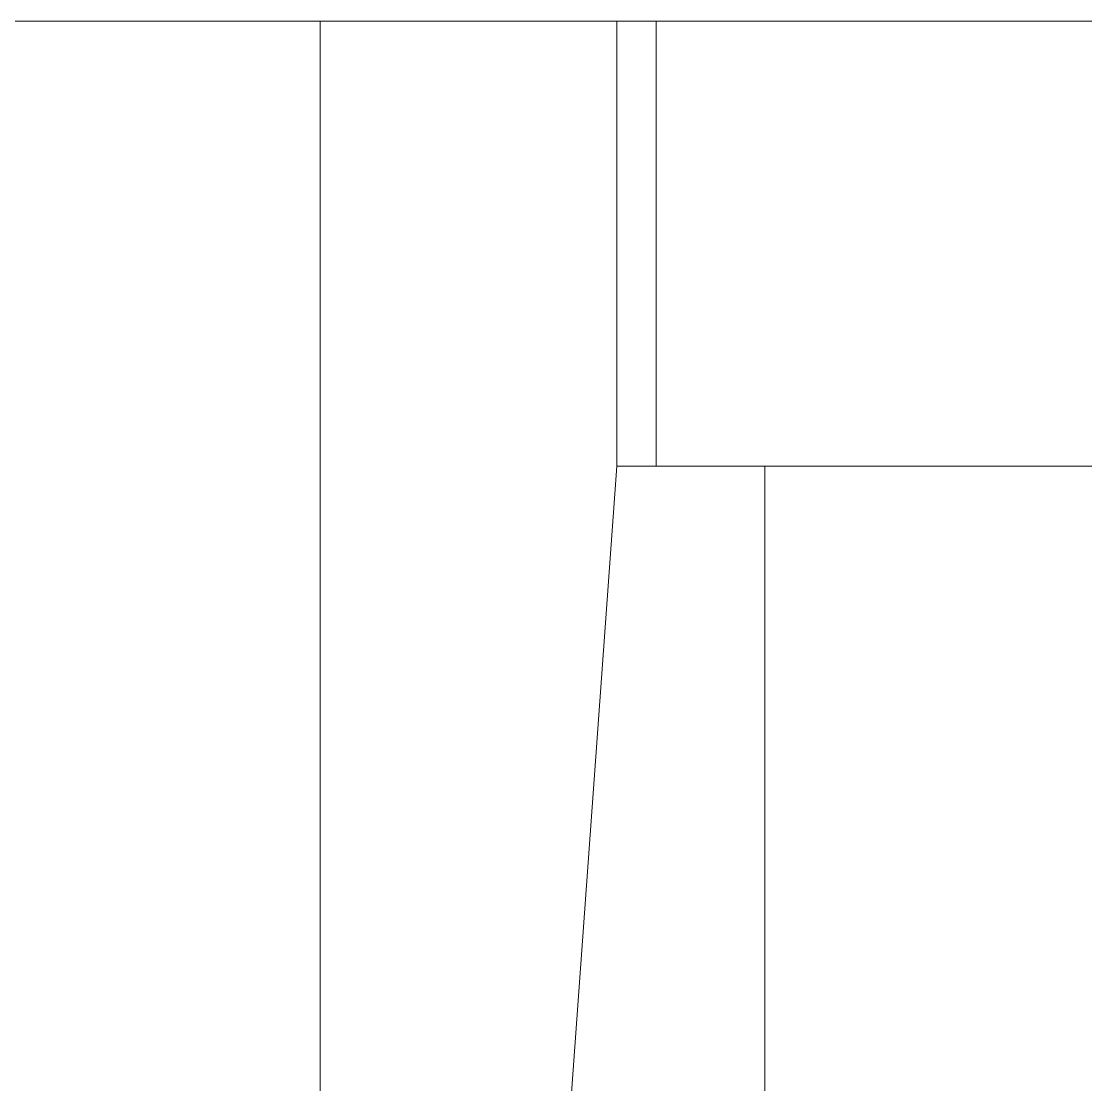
# Model space of a CAD drawing. Header units: millimetres. Extents: x 58509 to 70877, y -36887 to -9553.
# Drawn here: x 66027.7 to 66135.4, y -18401.5 to -18293.9 of the extents above; entities that cross this region are included whole.
import ezdxf

# ---------------------------------------------------------------- set-up
doc = ezdxf.new("R2010")
doc.units = ezdxf.units.MM
for name, color, linetype, lineweight in [('A-DOOR', 31, 'Continuous', 9), ('A-DOOR-FRAM', 31, 'Continuous', 9), ('A-WALL', 113, 'Continuous', 9)]:
    doc.layers.add(name, color=color, linetype=linetype, lineweight=lineweight)

# ---------------------------------------------------------------- blocks, each defined once
blk = doc.blocks.new('TU DF 1 - Rahmenstock flächenbündig - ML - 885 x 2135-2481295-_3D_')
at = {"layer": 'A-DOOR'}
mesh = blk.add_polyface(dxfattribs=at)
corners = [(408.5, 230), (408.5, 185), (-408.5, 185), (-408.5, 230)]
mesh.append_faces([[corners[k] for k in face] for face in [(2, 3, 0, 1)]])
mesh = blk.add_polyface(dxfattribs=at)
corners = [(-408.5, 230), (-408.5, 230, 2101), (408.5, 230, 2101), (408.5, 230)]
mesh.append_faces([[corners[k] for k in face] for face in [(0, 1, 2, 3)]])
mesh = blk.add_polyface(dxfattribs=at)
corners = [(-408.5, 230, 2101), (-408.5, 230), (-408.5, 185), (-408.5, 185, 2101)]
mesh.append_faces([[corners[k] for k in face] for face in [(0, 1, 2, 3)]])
mesh = blk.add_polyface(dxfattribs=at)
corners = [(-408.5, 185, 2101), (408.5, 185, 2101), (408.5, 230, 2101), (-408.5, 230, 2101)]
mesh.append_faces([[corners[k] for k in face] for face in [(2, 3, 0, 1)]])
mesh = blk.add_polyface(dxfattribs=at)
corners = [(408.5, 185), (408.5, 185, 2101), (-408.5, 185, 2101), (-408.5, 185)]
mesh.append_faces([[corners[k] for k in face] for face in [(1, 2, 3, 0)]])
at = {"layer": 'A-DOOR-FRAM'}
mesh = blk.add_polyface(dxfattribs=at)
corners = [(-412.5, 230), (-412.5, 185), (-397.5, 185), (-397.5, -230), (-442.5, -230), (-442.5, 230)]
mesh.append_faces([[corners[k] for k in face] for face in [(3, 4, 1, 2)]], dxfattribs={"vtx1": -1})
mesh.append_faces([[corners[k] for k in face] for face in [(5, 0, 1, 4)]], dxfattribs={"vtx2": -1})
mesh = blk.add_polyface(dxfattribs=at)
corners = [(-442.5, 230), (-442.5, -230), (-442.5, -230, 2135), (-442.5, 230, 2135)]
mesh.append_faces([[corners[k] for k in face] for face in [(0, 1, 2, 3)]])
mesh = blk.add_polyface(dxfattribs=at)
corners = [(-442.5, 230, 2135), (-412.5, 230, 2105), (-412.5, 230), (-442.5, 230)]
mesh.append_faces([[corners[k] for k in face] for face in [(1, 2, 3, 0)]])
mesh = blk.add_polyface(dxfattribs=at)
corners = [(-442.5, 230, 2135), (442.5, 230, 2135), (412.5, 230, 2105), (-412.5, 230, 2105)]
mesh.append_faces([[corners[k] for k in face] for face in [(2, 3, 0, 1)]])
mesh = blk.add_polyface(dxfattribs=at)
corners = [(-442.5, 230, 2135), (-442.5, -230, 2135), (442.5, -230, 2135), (442.5, 230, 2135)]
mesh.append_faces([[corners[k] for k in face] for face in [(0, 1, 2, 3)]])
mesh = blk.add_polyface(dxfattribs=at)
corners = [(-412.5, 185), (-412.5, 230), (-412.5, 230, 2105), (-412.5, 185, 2105)]
mesh.append_faces([[corners[k] for k in face] for face in [(0, 1, 2, 3)]])
mesh = blk.add_polyface(dxfattribs=at)
corners = [(-412.5, 185, 2105), (-412.5, 230, 2105), (412.5, 230, 2105), (412.5, 185, 2105)]
mesh.append_faces([[corners[k] for k in face] for face in [(3, 0, 1, 2)]])
mesh = blk.add_polyface(dxfattribs=at)
corners = [(-397.5, 185), (-412.5, 185), (-412.5, 185, 2105), (412.5, 185, 2105), (412.5, 185), (397.5, 185), (397.5, 185, 2090), (-397.5, 185, 2090)]
mesh.append_faces([[corners[k] for k in face] for face in [(6, 7, 2, 3)]], dxfattribs={"vtx1": -1, "vtx3": -1})
mesh.append_faces([[corners[k] for k in face] for face in [(4, 5, 6, 3)]], dxfattribs={"vtx2": -1})
mesh.append_faces([[corners[k] for k in face] for face in [(7, 0, 1, 2)]], dxfattribs={"vtx3": -1})
mesh = blk.add_polyface(dxfattribs=at)
corners = [(-397.5, -230), (-397.5, 185), (-397.5, 185, 2090), (-397.5, -230, 2090)]
mesh.append_faces([[corners[k] for k in face] for face in [(0, 1, 2, 3)]])
mesh = blk.add_polyface(dxfattribs=at)
corners = [(-397.5, -230, 2090), (-397.5, 185, 2090), (397.5, 185, 2090), (397.5, -230, 2090)]
mesh.append_faces([[corners[k] for k in face] for face in [(3, 0, 1, 2)]])

msp = doc.modelspace()

# ---------------------------------------------------------------- block references
at = {"layer": 'A-DOOR', "rotation": 6.936089891e-06}
msp.add_blockref('TU DF 1 - Rahmenstock flächenbündig - ML - 885 x 2135-2481295-_3D_', (66500.4, -18523.94), dxfattribs=at)

# ---------------------------------------------------------------- meshes
at = {"layer": 'A-WALL'}
mesh = msp.add_polyface(dxfattribs=at)
corners = [(62550.29, -18293.94, 4000), (70414.47, -18293.94, 4000), (70414.47, -18293.94), (66942.9, -18293.94), (66942.9, -18293.94, 2135), (66057.9, -18293.94, 2135), (66057.9, -18293.94), (62550.29, -18293.94)]
mesh.append_faces([[corners[k] for k in face] for face in [(1, 4, 5, 0)]], dxfattribs={"vtx0": -1, "vtx2": -1})
mesh.append_faces([[corners[k] for k in face] for face in [(2, 3, 4, 1)]], dxfattribs={"vtx2": -1})
mesh.append_faces([[corners[k] for k in face] for face in [(5, 6, 7, 0)]], dxfattribs={"vtx3": -1})
mesh = msp.add_polyface(dxfattribs=at)
corners = [(62550.29, -18753.94), (62550.29, -18293.94), (66057.9, -18293.94), (66057.9, -18753.94), (70414.47, -18293.94), (70414.27, -18753.94), (66942.9, -18753.94), (66942.9, -18293.94)]
mesh.append_faces([[corners[k] for k in face] for face in [(3, 0, 1, 2), (5, 6, 7, 4)]])
mesh = msp.add_polyface(dxfattribs=at)
corners = [(62550.29, -18753.94, 4000), (70414.27, -18753.94, 4000), (70414.47, -18293.94, 4000), (62550.29, -18293.94, 4000)]
mesh.append_faces([[corners[k] for k in face] for face in [(3, 0, 1, 2)]])
mesh = msp.add_polyface(dxfattribs=at)
corners = [(66057.9, -18293.94, 2135), (66057.9, -18753.94, 2135), (66057.9, -18753.94), (66057.9, -18293.94)]
mesh.append_faces([[corners[k] for k in face] for face in [(3, 0, 1, 2)]])
mesh = msp.add_polyface(dxfattribs=at)
corners = [(66942.9, -18293.94, 2135), (66942.9, -18753.94, 2135), (66057.9, -18753.94, 2135), (66057.9, -18293.94, 2135)]
mesh.append_faces([[corners[k] for k in face] for face in [(2, 3, 0, 1)]])

doc.saveas('drawing.dxf')
